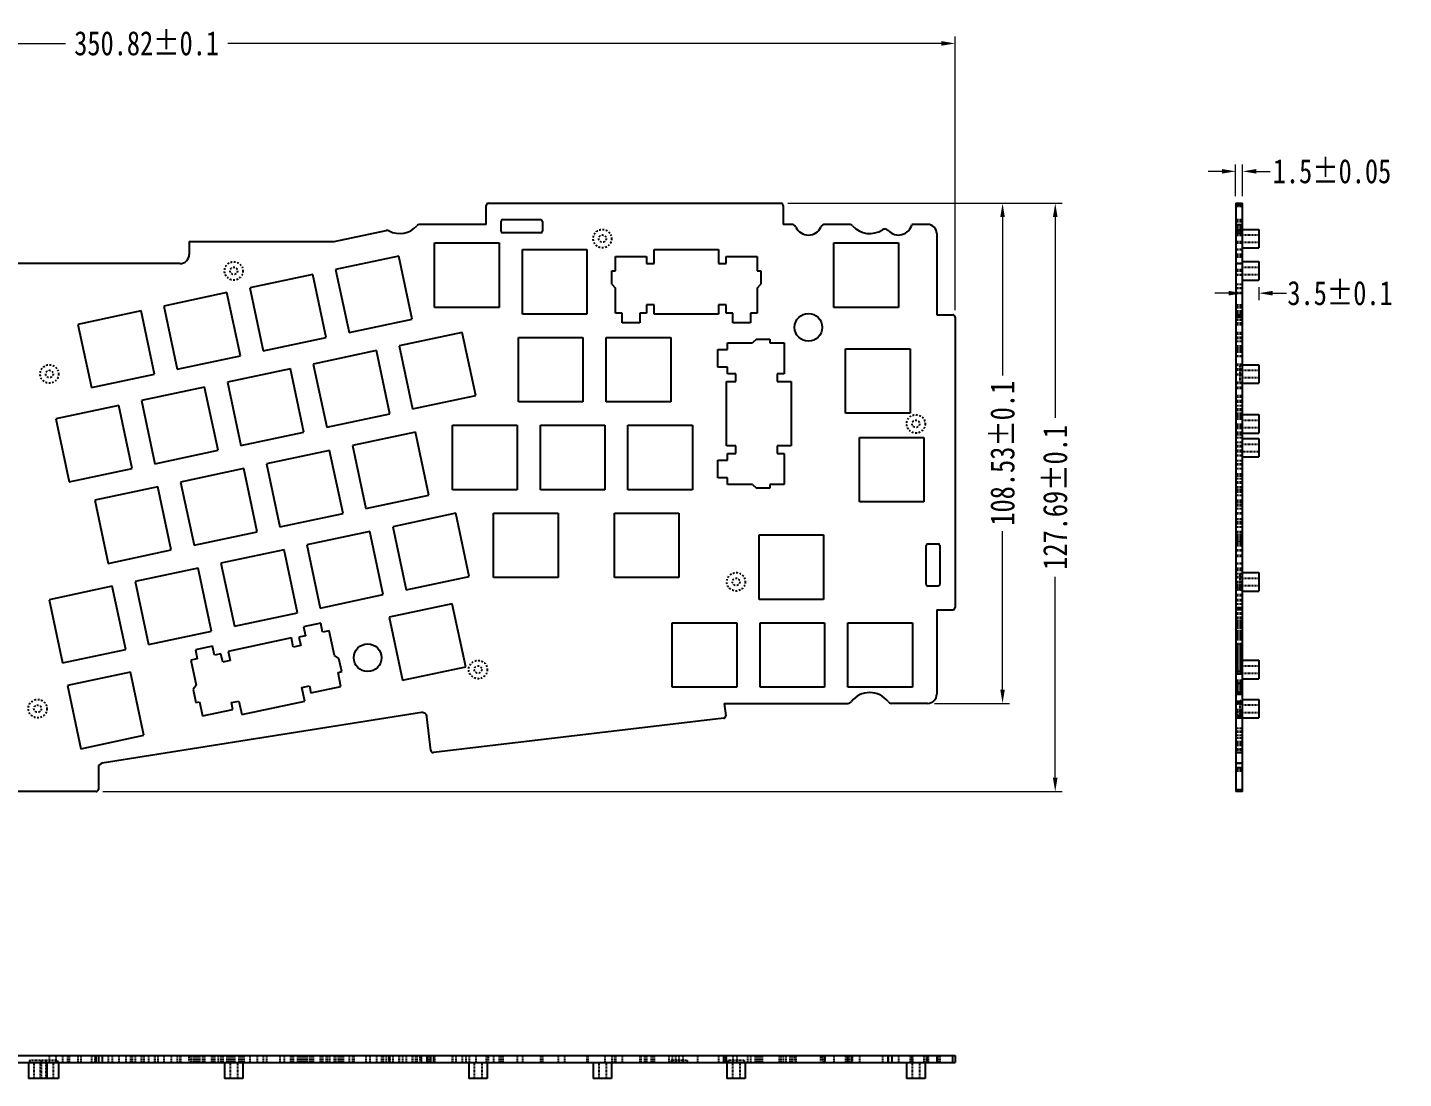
# Model space of a CAD drawing. Header units: inches. Extents: x 817 to 1266, y 304 to 532.
# Drawn here: x 967 to 1265.6, y 304.1 to 532.1 of the extents above; entities that cross this region are included whole.
import ezdxf

# ---------------------------------------------------------------- set-up
doc = ezdxf.new("R2010")
doc.units = ezdxf.units.IN
doc.header["$LTSCALE"] = 1.21
doc.header["$MEASUREMENT"] = 0
doc.header["$PDMODE"] = 3
doc.header["$PDSIZE"] = 0.3125
doc.linetypes.add('HIDDEN', pattern=[0.2, 0.1, -0.1])
doc.layers.get('0').update_dxf_attribs({"linetype": 'CONTINUOUS'})
doc.layers.get('Defpoints').update_dxf_attribs({"linetype": 'CONTINUOUS'})
doc.layers.add('DEFAULT_2', color=8, linetype='HIDDEN')
doc.styles.get("Standard").update_dxf_attribs({"font": 'txt', "width": 0.8})
doc.dimstyles.new('YanXiu', dxfattribs={"dimscale": 1.5, "dimtxt": 3.5, "dimasz": 2, "dimexe": 1, "dimexo": 1, "dimgap": 1, "dimtad": 0, "dimdsep": 46, "dimtxsty": 'Standard', "dimcen": 0, "dimclrd": 3, "dimclre": 6, "dimclrt": 3, "dimazin": 2, "dimtm": 1e-09, "dimtfac": 1, "dimtofl": 0, "dimtmove": 0, "dimatfit": 3, "dimfxl": 1, "dimlwd": 5, "dimlwe": 5, "dimarcsym": 0})

# ---------------------------------------------------------------- blocks, each defined once
blk = doc.blocks.new('*D25')
at = {"color": 6, "lineweight": 5, "transparency": 16777216}
for p, q in [((817.44, 470.8), (817.44, 530.18)), ((1168.27, 470.8), (1168.27, 530.18))]:
    blk.add_line(p, q, dxfattribs=at)
at = {"color": 3, "lineweight": 5, "transparency": 16777216}
for p, q in [((820.44, 528.68), (975.25, 528.68)), ((1165.27, 528.68), (1010.45, 528.68))]:
    blk.add_line(p, q, dxfattribs=at)
at = {"color": 3, "transparency": 16777216}
for points in [[(820.44, 529.18), (820.44, 528.18), (817.44, 528.68)], [(1165.27, 529.18), (1165.27, 528.18), (1168.27, 528.68)]]:
    blk.add_solid(points, dxfattribs=at)
at = {"layer": 'Defpoints', "color": 0, "transparency": 16777216}
for p in [(1168.27, 528.68), (817.44, 469.3), (1168.27, 469.3)]:
    blk.add_point(p, dxfattribs=at)
at = {"color": 3, "transparency": 16777216, "insert": (992.85, 528.68), "char_height": 5.25, "attachment_point": 5}
blk.add_mtext('350.82%%P0.1', dxfattribs=at)
blk = doc.blocks.new('*D26')
at = {"color": 6, "lineweight": 5, "transparency": 16777216}
for p, q in [((1131.95, 494.01), (1191.5, 494.01)), ((983.38, 366.32), (1191.5, 366.32))]:
    blk.add_line(p, q, dxfattribs=at)
at = {"color": 3, "lineweight": 5, "transparency": 16777216}
for p, q in [((1190, 491.01), (1190, 447.42)), ((1190, 369.32), (1190, 412.92))]:
    blk.add_line(p, q, dxfattribs=at)
at = {"color": 3, "transparency": 16777216}
for points in [[(1189.5, 491.01), (1190.5, 491.01), (1190, 494.01)], [(1189.5, 369.32), (1190.5, 369.32), (1190, 366.32)]]:
    blk.add_solid(points, dxfattribs=at)
at = {"layer": 'Defpoints', "color": 0, "transparency": 16777216}
for p in [(1130.45, 494.01), (1190, 494.01), (981.88, 366.32)]:
    blk.add_point(p, dxfattribs=at)
at = {"color": 3, "transparency": 16777216, "insert": (1190, 430.17), "char_height": 5.25, "attachment_point": 5, "rotation": 90}
blk.add_mtext('127.69%%P0.1', dxfattribs=at)
blk = doc.blocks.new('*D27')
at = {"color": 6, "lineweight": 5, "transparency": 16777216}
for p, q in [((1131.95, 494.01), (1180.07, 494.01)), ((1163.8, 385.48), (1180.07, 385.48))]:
    blk.add_line(p, q, dxfattribs=at)
at = {"color": 3, "lineweight": 5, "transparency": 16777216}
for p, q in [((1178.57, 491.01), (1178.57, 456.65)), ((1178.57, 388.48), (1178.57, 422.85))]:
    blk.add_line(p, q, dxfattribs=at)
at = {"color": 3, "transparency": 16777216}
for points in [[(1178.07, 491.01), (1179.07, 491.01), (1178.57, 494.01)], [(1178.07, 388.48), (1179.07, 388.48), (1178.57, 385.48)]]:
    blk.add_solid(points, dxfattribs=at)
at = {"layer": 'Defpoints', "color": 0, "transparency": 16777216}
for p in [(1130.45, 494.01), (1162.3, 385.48), (1178.57, 385.48)]:
    blk.add_point(p, dxfattribs=at)
at = {"color": 3, "transparency": 16777216, "insert": (1178.57, 439.75), "char_height": 5.25, "attachment_point": 5, "rotation": 90}
blk.add_mtext('108.53%%P0.1', dxfattribs=at)
blk = doc.blocks.new('*D28')
at = {"color": 6, "lineweight": 5, "transparency": 16777216}
for p, q in [((1229.15, 495.51), (1229.15, 502.42)), ((1230.65, 495.51), (1230.65, 502.42))]:
    blk.add_line(p, q, dxfattribs=at)
at = {"color": 3, "lineweight": 5, "transparency": 16777216}
for p, q in [((1226.15, 500.92), (1223.15, 500.92)), ((1233.65, 500.92), (1236.65, 500.92))]:
    blk.add_line(p, q, dxfattribs=at)
at = {"color": 3, "transparency": 16777216}
for points in [[(1226.15, 501.42), (1226.15, 500.42), (1229.15, 500.92)], [(1233.65, 501.42), (1233.65, 500.42), (1230.65, 500.92)]]:
    blk.add_solid(points, dxfattribs=at)
at = {"layer": 'Defpoints', "color": 0, "transparency": 16777216}
for p in [(1229.15, 500.92), (1229.15, 494.01), (1230.65, 494.01)]:
    blk.add_point(p, dxfattribs=at)
at = {"color": 3, "transparency": 16777216, "insert": (1250.05, 500.92), "char_height": 5.25, "attachment_point": 5}
blk.add_mtext('1.5%%P0.05', dxfattribs=at)
blk = doc.blocks.new('*D29')
at = {"color": 6, "lineweight": 5, "transparency": 16777216}
for p, q in [((1230.65, 475.82), (1230.65, 472.98)), ((1234.15, 475.82), (1234.15, 472.98))]:
    blk.add_line(p, q, dxfattribs=at)
at = {"color": 3, "lineweight": 5, "transparency": 16777216}
for p, q in [((1227.65, 474.48), (1224.65, 474.48)), ((1237.15, 474.48), (1240.15, 474.48))]:
    blk.add_line(p, q, dxfattribs=at)
at = {"color": 3, "transparency": 16777216}
for points in [[(1227.65, 474.98), (1227.65, 473.98), (1230.65, 474.48)], [(1237.15, 474.98), (1237.15, 473.98), (1234.15, 474.48)]]:
    blk.add_solid(points, dxfattribs=at)
at = {"layer": 'Defpoints', "color": 0, "transparency": 16777216}
for p in [(1230.65, 477.32), (1234.15, 477.32), (1234.15, 474.48)]:
    blk.add_point(p, dxfattribs=at)
at = {"color": 3, "transparency": 16777216, "insert": (1251.8, 474.48), "char_height": 5.25, "attachment_point": 5}
blk.add_mtext('3.5%%P0.1', dxfattribs=at)

msp = doc.modelspace()

# ---------------------------------------------------------------- linework, layer by layer
at = {"color": 7, "linetype": 'Continuous'}
for p, q in [((1066.555, 489.4), (1066.555, 493.511)), ((1067.055, 494.011), (1130.455, 494.011)), ((1130.955, 493.511), (1130.955, 489.4)), ((1229.152, 494.011), (1229.152, 366.323)), ((1229.152, 494.011), (1230.652, 494.011)), ((1230.652, 493.511), (1229.152, 493.511)), ((1230.652, 366.323), (1230.652, 494.011)), ((1069.755, 487.953), (1069.755, 490.053)), ((1070.155, 490.453), (1078.355, 490.453)), ((1078.755, 490.053), (1078.755, 487.953)), ((1033.567, 485.683), (1044.791, 488.071)), ((1066.555, 489.4), (1052.206, 489.4)), ((1078.355, 487.553), (1070.155, 487.553)), ((1132.833, 489.4), (1130.955, 489.4)), ((1145.303, 489.4), (1140.074, 489.4)), ((1162.299, 489.4), (1158.911, 489.4)), ((1164.299, 487.4), (1164.299, 469.803)), ((1229.152, 489.4), (1230.652, 489.4)), ((1230.652, 487.4), (1229.152, 487.4)), ((1230.652, 488.323), (1234.152, 488.323)), ((1234.152, 488.321), (1234.152, 484.324)), ((1002.088, 485.683), (1002.088, 482.9)), ((1002.088, 485.683), (1033.567, 485.683)), ((1055.349, 471.4), (1055.349, 485.4)), ((1055.349, 485.4), (1069.349, 485.4)), ((1069.349, 485.4), (1069.349, 471.4)), ((1074.399, 483.93), (1088.399, 483.93)), ((1074.399, 469.93), (1074.399, 483.93)), ((1088.399, 483.93), (1088.399, 469.93)), ((1102.949, 483.93), (1116.949, 483.93)), ((1102.949, 480.93), (1102.949, 483.93)), ((1116.949, 483.93), (1116.949, 480.93)), ((1141.995, 485.4), (1155.995, 485.4)), ((1141.995, 471.4), (1141.995, 485.4)), ((1155.995, 485.4), (1155.995, 471.4)), ((1230.652, 484.323), (1234.152, 484.323)), ((1000.088, 480.9), (924.355, 480.9)), ((1047.55, 482.523), (1033.856, 479.61)), ((1050.463, 468.83), (1047.55, 482.523)), ((1094.599, 482.43), (1101.299, 482.43)), ((1094.599, 479.33), (1094.599, 482.43)), ((1101.299, 482.43), (1101.299, 480.93)), ((1101.299, 480.93), (1102.949, 480.93)), ((1116.949, 480.93), (1118.599, 480.93)), ((1118.599, 482.43), (1125.299, 482.43)), ((1118.599, 480.93), (1118.599, 482.43)), ((1125.299, 482.43), (1125.299, 479.33)), ((1230.652, 481.323), (1234.152, 481.323)), ((1234.152, 481.321), (1234.152, 477.324)), ((1028.917, 478.559), (1015.223, 475.646)), ((1031.83, 464.865), (1028.917, 478.559)), ((1033.856, 479.61), (1036.769, 465.916)), ((1093.774, 479.33), (1094.599, 479.33)), ((1093.774, 476.43), (1093.774, 479.33)), ((1125.299, 479.33), (1126.124, 479.33)), ((1126.124, 479.33), (1126.124, 476.43)), ((1015.223, 475.646), (1018.136, 461.952)), ((1093.774, 476.43), (1094.599, 475.605)), ((1094.599, 470.13), (1094.599, 475.605)), ((1125.299, 475.605), (1126.124, 476.43)), ((1125.299, 475.605), (1125.299, 470.13)), ((1230.652, 477.323), (1234.152, 477.323)), ((1010.284, 474.595), (996.59, 471.682)), ((1013.197, 460.901), (1010.284, 474.595)), ((1102.949, 471.93), (1101.299, 471.93)), ((1101.299, 471.93), (1101.299, 470.13)), ((1102.949, 469.93), (1102.949, 471.93)), ((1118.599, 471.93), (1116.949, 471.93)), ((1116.949, 471.93), (1116.949, 469.93)), ((1118.599, 470.13), (1118.599, 471.93)), ((991.651, 470.631), (977.957, 467.717)), ((994.564, 456.937), (991.651, 470.631)), ((996.59, 471.682), (999.503, 457.988)), ((1036.769, 465.916), (1050.463, 468.83)), ((1069.349, 471.4), (1055.349, 471.4)), ((1088.399, 469.93), (1074.399, 469.93)), ((1096.049, 470.13), (1094.599, 470.13)), ((1096.049, 468.08), (1096.049, 470.13)), ((1101.299, 470.13), (1099.849, 470.13)), ((1099.849, 470.13), (1099.849, 468.08)), ((1116.949, 469.93), (1102.949, 469.93)), ((1120.049, 470.13), (1118.599, 470.13)), ((1120.049, 468.08), (1120.049, 470.13)), ((1125.299, 470.13), (1123.849, 470.13)), ((1123.849, 470.13), (1123.849, 468.08)), ((1155.995, 471.4), (1141.995, 471.4)), ((1164.299, 469.803), (1167.767, 469.803)), ((1168.267, 469.303), (1168.267, 406.303)), ((1229.152, 469.803), (1230.652, 469.803)), ((1230.652, 469.303), (1229.152, 469.303)), ((977.957, 467.717), (980.87, 454.024)), ((1061.344, 465.982), (1047.65, 463.068)), ((1064.257, 452.288), (1061.344, 465.982)), ((1099.849, 468.08), (1096.049, 468.08)), ((1123.849, 468.08), (1120.049, 468.08)), ((1018.136, 461.952), (1031.83, 464.865)), ((1047.65, 463.068), (1050.564, 449.375)), ((999.503, 457.988), (1013.197, 460.901)), ((1042.711, 462.017), (1029.017, 459.104)), ((1045.624, 448.324), (1042.711, 462.017)), ((1144.499, 462.43), (1158.499, 462.43)), ((1144.499, 448.43), (1144.499, 462.43)), ((1158.499, 462.43), (1158.499, 448.43)), ((980.87, 454.024), (994.564, 456.937)), ((1024.078, 458.053), (1010.384, 455.14)), ((1026.991, 444.36), (1024.078, 458.053)), ((1029.017, 459.104), (1031.931, 445.411)), ((1230.652, 458.95), (1234.152, 458.95)), ((1234.152, 458.95), (1234.152, 454.95)), ((1005.445, 454.089), (991.751, 451.176)), ((1008.358, 440.396), (1005.445, 454.089)), ((1010.384, 455.14), (1013.298, 441.446)), ((1230.652, 454.95), (1234.152, 454.95)), ((991.751, 451.176), (994.665, 437.482)), ((1050.564, 449.375), (1064.257, 452.288)), ((986.812, 450.125), (973.118, 447.212)), ((989.725, 436.431), (986.812, 450.125)), ((1031.931, 445.411), (1045.624, 448.324)), ((1158.499, 448.43), (1144.499, 448.43)), ((1230.652, 448.13), (1234.152, 448.13)), ((1234.152, 448.128), (1234.152, 444.132)), ((973.118, 447.212), (976.032, 433.518)), ((1059.249, 445.83), (1073.249, 445.83)), ((1059.249, 431.83), (1059.249, 445.83)), ((1073.249, 445.83), (1073.249, 431.83)), ((1078.299, 445.83), (1092.299, 445.83)), ((1078.299, 431.83), (1078.299, 445.83)), ((1092.299, 445.83), (1092.299, 431.83)), ((1013.298, 441.446), (1026.991, 444.36)), ((1051.184, 444.344), (1037.491, 441.43)), ((1054.097, 430.65), (1051.184, 444.344)), ((1147.499, 443.18), (1161.499, 443.18)), ((1147.499, 429.18), (1147.499, 443.18)), ((1161.499, 443.18), (1161.499, 429.18)), ((1230.652, 444.13), (1234.152, 444.13)), ((1230.652, 442.95), (1234.152, 442.95)), ((1234.152, 442.948), (1234.152, 438.952)), ((994.665, 437.482), (1008.358, 440.396)), ((1032.551, 440.38), (1018.858, 437.466)), ((1035.464, 426.686), (1032.551, 440.38)), ((1037.491, 441.43), (1040.404, 427.737)), ((1230.652, 438.95), (1234.152, 438.95)), ((976.032, 433.518), (989.725, 436.431)), ((1013.918, 436.415), (1000.225, 433.502)), ((1016.831, 422.722), (1013.918, 436.415)), ((1018.858, 437.466), (1021.771, 423.773)), ((1000.225, 433.502), (1003.138, 419.809)), ((995.285, 432.451), (981.592, 429.538)), ((998.198, 418.758), (995.285, 432.451)), ((1040.404, 427.737), (1054.097, 430.65)), ((1073.249, 431.83), (1059.249, 431.83)), ((1092.299, 431.83), (1078.299, 431.83)), ((981.592, 429.538), (984.505, 415.844)), ((1161.499, 429.18), (1147.499, 429.18)), ((1021.771, 423.773), (1035.464, 426.686)), ((1059.931, 426.728), (1046.238, 423.815)), ((1062.844, 413.035), (1059.931, 426.728)), ((1068.149, 426.78), (1082.149, 426.78)), ((1068.149, 412.78), (1068.149, 426.78)), ((1082.149, 426.78), (1082.149, 412.78)), ((1094.344, 426.78), (1108.344, 426.78)), ((1094.344, 412.78), (1094.344, 426.78)), ((1108.344, 426.78), (1108.344, 412.78)), ((1003.138, 419.809), (1016.831, 422.722)), ((1041.298, 422.764), (1027.605, 419.851)), ((1044.211, 409.071), (1041.298, 422.764)), ((1046.238, 423.815), (1049.151, 410.121)), ((1125.749, 422.03), (1139.749, 422.03)), ((1125.749, 408.03), (1125.749, 422.03)), ((1139.749, 422.03), (1139.749, 408.03)), ((984.505, 415.844), (998.198, 418.758)), ((1022.665, 418.8), (1008.972, 415.887)), ((1025.578, 405.106), (1022.665, 418.8)), ((1027.605, 419.851), (1030.518, 406.157)), ((1162.017, 411.303), (1162.017, 419.703)), ((1162.417, 420.103), (1164.567, 420.103)), ((1164.967, 419.703), (1164.967, 411.303)), ((1008.972, 415.887), (1011.885, 402.193)), ((1004.032, 414.836), (990.339, 411.922)), ((1006.945, 401.142), (1004.032, 414.836)), ((1049.151, 410.121), (1062.844, 413.035)), ((1082.149, 412.78), (1068.149, 412.78)), ((1108.344, 412.78), (1094.344, 412.78)), ((1230.652, 413.85), (1234.152, 413.85)), ((1234.152, 413.85), (1234.152, 409.85)), ((985.399, 410.872), (971.706, 407.958)), ((988.313, 397.178), (985.399, 410.872)), ((990.339, 411.922), (993.252, 398.229)), ((1030.518, 406.157), (1044.211, 409.071)), ((1164.567, 410.903), (1162.417, 410.903)), ((1230.652, 409.85), (1234.152, 409.85)), ((971.706, 407.958), (974.619, 394.265)), ((1059.173, 407.091), (1045.48, 404.177)), ((1062.087, 393.397), (1059.173, 407.091)), ((1139.749, 408.03), (1125.749, 408.03)), ((1229.152, 406.303), (1230.652, 406.303)), ((1011.885, 402.193), (1025.578, 405.106)), ((1045.48, 404.177), (1048.393, 390.484)), ((1164.299, 405.803), (1167.767, 405.803)), ((1164.299, 405.803), (1164.299, 387.48)), ((1230.652, 405.803), (1229.152, 405.803)), ((993.252, 398.229), (1006.945, 401.142)), ((1027.329, 400.111), (1025.91, 399.81)), ((1030.619, 402.907), (1026.902, 402.116)), ((1026.902, 402.116), (1027.329, 400.111)), ((1031.045, 400.902), (1030.619, 402.907)), ((1032.464, 401.204), (1031.045, 400.902)), ((1033.603, 395.849), (1032.464, 401.204)), ((1106.899, 402.98), (1120.899, 402.98)), ((1106.899, 388.98), (1106.899, 402.98)), ((1120.899, 402.98), (1120.899, 388.98)), ((1125.949, 402.98), (1139.949, 402.98)), ((1125.949, 388.98), (1125.949, 402.98)), ((1139.949, 402.98), (1139.949, 388.98)), ((1144.999, 402.98), (1158.999, 402.98)), ((1144.999, 388.98), (1144.999, 402.98)), ((1158.999, 402.98), (1158.999, 388.98)), ((974.619, 394.265), (988.313, 397.178)), ((1007.144, 397.913), (1003.427, 397.122)), ((1003.427, 397.122), (1003.854, 395.117)), ((1007.571, 395.908), (1007.144, 397.913)), ((1024.255, 399.662), (1010.561, 396.749)), ((1024.671, 397.706), (1024.255, 399.662)), ((1026.285, 398.049), (1024.671, 397.706)), ((1025.91, 399.81), (1026.285, 398.049)), ((1003.854, 395.117), (1002.436, 394.815)), ((1002.436, 394.815), (1003.575, 389.46)), ((1008.989, 396.21), (1007.571, 395.908)), ((1009.364, 394.449), (1008.989, 396.21)), ((1010.977, 394.792), (1009.364, 394.449)), ((1010.561, 396.749), (1010.977, 394.792)), ((1034.582, 395.213), (1033.603, 395.849)), ((1035.185, 392.377), (1034.582, 395.213)), ((1230.652, 394.823), (1234.152, 394.823)), ((1234.152, 394.821), (1234.152, 390.824)), ((989.363, 392.239), (975.67, 389.325)), ((992.277, 378.545), (989.363, 392.239)), ((1034.378, 392.205), (1035.185, 392.377)), ((1035.023, 389.173), (1034.378, 392.205)), ((1048.393, 390.484), (1062.087, 393.397)), ((975.67, 389.325), (978.583, 375.632)), ((1003.575, 389.46), (1002.94, 388.482)), ((1002.94, 388.482), (1003.543, 385.645)), ((1026.544, 388.903), (1028.158, 389.246)), ((1027.168, 385.968), (1026.544, 388.903)), ((1028.158, 389.246), (1028.47, 387.779)), ((1028.47, 387.779), (1035.023, 389.173)), ((1120.899, 388.98), (1106.899, 388.98)), ((1139.949, 388.98), (1125.949, 388.98)), ((1158.999, 388.98), (1144.999, 388.98)), ((1230.652, 390.823), (1234.152, 390.823)), ((1003.543, 385.645), (1004.35, 385.817)), ((1004.35, 385.817), (1004.995, 382.785)), ((1011.236, 385.646), (1012.85, 385.989)), ((1011.549, 384.179), (1011.236, 385.646)), ((1012.85, 385.989), (1013.475, 383.055)), ((1013.475, 383.055), (1027.168, 385.968)), ((1118.187, 385.48), (1144.998, 385.48)), ((1118.187, 385.48), (1118.505, 382.786)), ((1162.299, 385.48), (1154.494, 385.48)), ((1229.152, 387.48), (1230.652, 387.48)), ((1230.652, 385.48), (1229.152, 385.48)), ((1230.652, 386.325), (1234.152, 386.325)), ((1234.152, 386.325), (1234.152, 382.325)), ((1052.529, 383.46), (983.219, 372.483)), ((1004.995, 382.785), (1011.549, 384.179)), ((1054.551, 375.223), (1053.679, 382.59)), ((1118.068, 382.231), (1055.106, 374.785)), ((1229.152, 382.786), (1230.652, 382.786)), ((1230.652, 382.231), (1229.152, 382.231)), ((1230.652, 382.325), (1234.152, 382.325)), ((978.583, 375.632), (992.277, 378.545)), ((1229.152, 374.781), (1230.652, 374.781)), ((982.375, 371.495), (982.375, 366.823)), ((1229.152, 372.483), (1230.652, 372.483)), ((1230.652, 371.495), (1229.152, 371.495)), ((981.875, 366.323), (961.675, 366.323)), ((1229.152, 366.823), (1230.652, 366.823)), ((1230.652, 366.323), (1229.152, 366.323)), ((817.442, 309.082), (1168.267, 309.082)), ((817.442, 307.582), (1168.267, 307.582)), ((967.201, 307.582), (967.201, 304.082)), ((971.201, 307.582), (971.201, 304.082)), ((973.755, 307.582), (973.755, 304.082)), ((981.875, 307.582), (981.875, 309.082)), ((982.375, 309.082), (982.375, 307.582)), ((983.219, 309.082), (983.219, 307.582)), ((1009.755, 307.582), (1009.755, 304.082)), ((1013.755, 307.582), (1013.755, 304.082)), ((1052.529, 307.582), (1052.529, 309.082)), ((1053.679, 309.082), (1053.679, 307.582)), ((1054.551, 307.582), (1054.551, 309.082)), ((1055.106, 309.082), (1055.106, 307.582)), ((1062.755, 307.582), (1062.755, 304.082)), ((1066.755, 307.582), (1066.755, 304.082)), ((1089.755, 307.582), (1089.755, 304.082)), ((1093.755, 307.582), (1093.755, 304.082)), ((1118.068, 307.582), (1118.068, 309.082)), ((1118.509, 309.082), (1118.509, 307.582)), ((1118.749, 307.582), (1118.749, 304.082)), ((1122.749, 307.582), (1122.749, 304.082)), ((1144.998, 307.582), (1144.998, 309.082)), ((1145.791, 309.082), (1145.791, 307.582)), ((1153.718, 307.582), (1153.718, 309.082)), ((1154.511, 309.082), (1154.511, 307.582)), ((1157.755, 307.582), (1157.755, 304.082)), ((1161.755, 307.582), (1161.755, 304.082)), ((1162.299, 307.582), (1162.299, 309.082)), ((1164.299, 309.082), (1164.299, 307.582)), ((1167.767, 307.582), (1167.767, 309.082)), ((1168.267, 309.082), (1168.267, 307.582)), ((973.755, 304.082), (967.201, 304.082)), ((1013.755, 304.082), (1009.755, 304.082)), ((1066.755, 304.082), (1062.755, 304.082)), ((1093.755, 304.082), (1089.755, 304.082)), ((1122.749, 304.082), (1118.749, 304.082)), ((1161.755, 304.082), (1157.755, 304.082))]:
    msp.add_line(p, q, dxfattribs=at)
at = {"color": 4, "linetype": 'Continuous'}
for p, q in [((1073.534, 450.88), (1073.534, 464.88)), ((1073.534, 464.88), (1087.534, 464.88)), ((1087.534, 464.88), (1087.534, 450.88)), ((1092.584, 450.88), (1092.584, 464.88)), ((1092.584, 464.88), (1106.584, 464.88)), ((1106.584, 464.88), (1106.584, 450.88)), ((1118.874, 462.23), (1118.874, 463.68)), ((1118.874, 463.68), (1124.349, 463.68)), ((1125.174, 464.505), (1124.349, 463.68)), ((1125.174, 464.505), (1128.074, 464.505)), ((1128.074, 464.505), (1128.074, 463.68)), ((1128.074, 463.68), (1131.174, 463.68)), ((1131.174, 463.68), (1131.174, 456.98)), ((1116.824, 458.43), (1116.824, 462.23)), ((1116.824, 462.23), (1118.874, 462.23)), ((1118.874, 458.43), (1116.824, 458.43)), ((1118.874, 456.98), (1118.874, 458.43)), ((1120.674, 456.98), (1118.874, 456.98)), ((1120.674, 455.33), (1120.674, 456.98)), ((1129.674, 456.98), (1129.674, 455.33)), ((1131.174, 456.98), (1129.674, 456.98)), ((1118.674, 441.33), (1118.674, 455.33)), ((1118.674, 455.33), (1120.674, 455.33)), ((1129.674, 455.33), (1132.674, 455.33)), ((1132.674, 455.33), (1132.674, 441.33)), ((1087.534, 450.88), (1073.534, 450.88)), ((1106.584, 450.88), (1092.584, 450.88)), ((1097.299, 431.83), (1097.299, 445.83)), ((1097.299, 445.83), (1111.299, 445.83)), ((1111.299, 445.83), (1111.299, 431.83)), ((1120.674, 441.33), (1118.674, 441.33)), ((1118.874, 438.23), (1118.874, 439.68)), ((1118.874, 439.68), (1120.674, 439.68)), ((1120.674, 439.68), (1120.674, 441.33)), ((1129.674, 441.33), (1129.674, 439.68)), ((1132.674, 441.33), (1129.674, 441.33)), ((1129.674, 439.68), (1131.174, 439.68)), ((1131.174, 439.68), (1131.174, 432.98)), ((1116.824, 434.43), (1116.824, 438.23)), ((1116.824, 438.23), (1118.874, 438.23)), ((1118.874, 434.43), (1116.824, 434.43)), ((1118.874, 432.98), (1118.874, 434.43)), ((1124.349, 432.98), (1118.874, 432.98)), ((1124.349, 432.98), (1125.174, 432.155)), ((1128.074, 432.98), (1128.074, 432.155)), ((1131.174, 432.98), (1128.074, 432.98)), ((1111.299, 431.83), (1097.299, 431.83)), ((1128.074, 432.155), (1125.174, 432.155))]:
    msp.add_line(p, q, dxfattribs=at)
at = {"color": 7, "linetype": 'Continuous'}
for centre in [(1136.453, 467.071), (1040.811, 395.374)]:
    msp.add_circle(centre, 3, dxfattribs=at)
for centre, radius, start, end in [((1067.055, 493.511), 0.5, 90, 180), ((1130.455, 493.511), 0.5, 0, 90), ((1070.155, 490.053), 0.4, 90, 180), ((1078.355, 490.053), 0.4, 0, 90), ((1044.999, 487.093), 1, 62.66507, 102.01059), ((1047.755, 492.423), 5, 242.66507, 317.89538), ((1052.206, 488.4), 1, 90, 137.89538), ((1070.155, 487.953), 0.4, 180, 270), ((1078.355, 487.953), 0.4, 270, 0), ((1132.833, 488.4), 1, 25.15066, 90), ((1136.453, 490.1), 3, 205.15066, 334.84934), ((1140.074, 488.4), 1, 90, 154.84934), ((1145.303, 488.4), 1, 42.10462, 90), ((1149.755, 492.423), 5, 222.10462, 303.20037), ((1153.04, 487.402), 1, 42.40846, 123.20037), ((1155.993, 490.1), 3, 222.40846, 346.5066), ((1162.299, 487.4), 2, 0, 90), ((1000.088, 482.9), 2, 270, 0), ((1167.767, 469.303), 0.5, 0, 90), ((1162.417, 419.703), 0.4, 90, 180), ((1164.567, 419.703), 0.4, 0, 90), ((1162.417, 411.303), 0.4, 180, 270), ((1164.567, 411.303), 0.4, 270, 0), ((1167.767, 406.303), 0.5, 270, 360), ((1144.998, 386.48), 1, 270, 322.44567), ((1149.755, 382.823), 5, 37.55433, 142.54759), ((1154.511, 386.48), 1, 217.55433, 270), ((1162.299, 387.48), 2, 270, 0), ((1052.686, 382.473), 1, 6.7514, 99), ((1118.009, 382.728), 0.5, 276.74492, 6.74492), ((1055.048, 375.281), 0.5, 186.7514, 276.74492), ((983.375, 371.495), 1, 99, 180), ((981.875, 366.823), 0.5, 270, 360)]:
    msp.add_arc(centre, radius, start, end, dxfattribs=at)
at = {"layer": 'DEFAULT_2', "color": 8, "linetype": 'HIDDEN'}
for p, q in [((1230.652, 493.803), (1229.152, 493.803)), ((1230.652, 493.303), (1229.152, 493.303)), ((1229.152, 490.453), (1230.652, 490.453)), ((1229.152, 490.053), (1230.652, 490.053)), ((1230.652, 489.07), (1229.152, 489.07)), ((1230.652, 488.825), (1229.152, 488.825)), ((1230.652, 488.402), (1229.152, 488.402)), ((1229.152, 488.239), (1230.652, 488.239)), ((1229.152, 488.093), (1230.652, 488.093)), ((1229.152, 488.071), (1230.652, 488.071)), ((1230.652, 487.981), (1229.152, 487.981)), ((1229.152, 487.953), (1230.652, 487.953)), ((1229.152, 487.553), (1230.652, 487.553)), ((1230.652, 487.423), (1229.152, 487.423)), ((1229.152, 487.1), (1230.652, 487.1)), ((1230.652, 487.123), (1234.152, 487.123)), ((1229.152, 485.683), (1230.652, 485.683)), ((1229.152, 485.4), (1230.652, 485.4)), ((1229.152, 484), (1230.652, 484)), ((1229.152, 483.93), (1230.652, 483.93)), ((1230.652, 485.523), (1234.152, 485.523)), ((1230.652, 482.9), (1229.152, 482.9)), ((1229.152, 482.523), (1230.652, 482.523)), ((1229.152, 482.43), (1230.652, 482.43)), ((1229.152, 482.369), (1230.652, 482.369)), ((1229.152, 480.93), (1230.652, 480.93)), ((1230.652, 480.9), (1229.152, 480.9)), ((1229.152, 479.61), (1230.652, 479.61)), ((1229.152, 479.475), (1230.652, 479.475)), ((1229.152, 479.33), (1230.652, 479.33)), ((1229.152, 478.559), (1230.652, 478.559)), ((1229.152, 478.431), (1230.652, 478.431)), ((1230.652, 480.123), (1234.152, 480.123)), ((1230.652, 478.523), (1234.152, 478.523)), ((1229.152, 476.43), (1230.652, 476.43)), ((1229.152, 475.646), (1230.652, 475.646)), ((1229.152, 475.605), (1230.652, 475.605)), ((1229.152, 475.537), (1230.652, 475.537)), ((1229.152, 474.595), (1230.652, 474.595)), ((1229.152, 474.493), (1230.652, 474.493)), ((1229.152, 471.93), (1230.652, 471.93)), ((1229.152, 471.682), (1230.652, 471.682)), ((1229.152, 471.599), (1230.652, 471.599)), ((1229.152, 471.4), (1230.652, 471.4)), ((1229.152, 470.631), (1230.652, 470.631)), ((1229.152, 470.555), (1230.652, 470.555)), ((1229.152, 470.13), (1230.652, 470.13)), ((1229.152, 470.071), (1230.652, 470.071)), ((1229.152, 470), (1230.652, 470)), ((1229.152, 469.93), (1230.652, 469.93)), ((1229.152, 468.83), (1230.652, 468.83)), ((1229.152, 468.672), (1230.652, 468.672)), ((1229.152, 468.08), (1230.652, 468.08)), ((1229.152, 467.717), (1230.652, 467.717)), ((1229.152, 467.661), (1230.652, 467.661)), ((1229.152, 465.982), (1230.652, 465.982)), ((1229.152, 465.916), (1230.652, 465.916)), ((1229.152, 465.778), (1230.652, 465.778)), ((1229.152, 465.695), (1230.652, 465.695)), ((1229.152, 464.95), (1230.652, 464.95)), ((1229.152, 464.88), (1230.652, 464.88)), ((1229.152, 464.865), (1230.652, 464.865)), ((1229.152, 464.734), (1230.652, 464.734)), ((1229.152, 464.071), (1230.652, 464.071)), ((1229.152, 463.068), (1230.652, 463.068)), ((1229.152, 462.801), (1230.652, 462.801)), ((1229.152, 462.43), (1230.652, 462.43)), ((1229.152, 462.017), (1230.652, 462.017)), ((1229.152, 461.952), (1230.652, 461.952)), ((1229.152, 461.84), (1230.652, 461.84)), ((1229.152, 461.757), (1230.652, 461.757)), ((1229.152, 460.901), (1230.652, 460.901)), ((1229.152, 460.796), (1230.652, 460.796)), ((1229.152, 459.104), (1230.652, 459.104)), ((1229.152, 458.863), (1230.652, 458.863)), ((1229.152, 458.053), (1230.652, 458.053)), ((1229.152, 457.988), (1230.652, 457.988)), ((1229.152, 457.902), (1230.652, 457.902)), ((1229.152, 457.819), (1230.652, 457.819)), ((1229.152, 456.937), (1230.652, 456.937)), ((1229.152, 456.858), (1230.652, 456.858)), ((1230.152, 455.2), (1230.152, 458.7)), ((1230.152, 458.7), (1230.652, 458.7)), ((1230.652, 457.75), (1234.152, 457.75)), ((1229.152, 455.14), (1230.652, 455.14)), ((1229.152, 454.925), (1230.652, 454.925)), ((1229.152, 454.089), (1230.652, 454.089)), ((1229.152, 454.024), (1230.652, 454.024)), ((1229.152, 453.964), (1230.652, 453.964)), ((1229.152, 453.881), (1230.652, 453.881)), ((1230.152, 455.2), (1230.652, 455.2)), ((1230.652, 456.15), (1234.152, 456.15)), ((1229.152, 452.288), (1230.652, 452.288)), ((1229.152, 451.997), (1230.652, 451.997)), ((1229.152, 451.176), (1230.652, 451.176)), ((1229.152, 450.987), (1230.652, 450.987)), ((1229.152, 450.95), (1230.652, 450.95)), ((1229.152, 450.88), (1230.652, 450.88)), ((1229.152, 450.125), (1230.652, 450.125)), ((1229.152, 449.375), (1230.652, 449.375)), ((1229.152, 449.103), (1230.652, 449.103)), ((1229.152, 448.43), (1230.652, 448.43)), ((1229.152, 448.324), (1230.652, 448.324)), ((1229.152, 448.059), (1230.652, 448.059)), ((1229.152, 447.68), (1230.652, 447.68)), ((1229.152, 447.212), (1230.652, 447.212)), ((1229.152, 446.064), (1230.652, 446.064)), ((1229.152, 445.9), (1230.652, 445.9)), ((1229.152, 445.83), (1230.652, 445.83)), ((1229.152, 445.63), (1230.652, 445.63)), ((1229.152, 445.411), (1230.652, 445.411)), ((1229.152, 445.165), (1230.652, 445.165)), ((1230.652, 446.93), (1234.152, 446.93)), ((1230.652, 445.33), (1234.152, 445.33)), ((1229.152, 444.36), (1230.652, 444.36)), ((1229.152, 444.344), (1230.652, 444.344)), ((1229.152, 444.121), (1230.652, 444.121)), ((1229.152, 443.83), (1230.652, 443.83)), ((1229.152, 443.17), (1230.652, 443.17)), ((1229.152, 442.126), (1230.652, 442.126)), ((1229.152, 441.446), (1230.652, 441.446)), ((1229.152, 441.43), (1230.652, 441.43)), ((1229.152, 441.227), (1230.652, 441.227)), ((1229.152, 440.396), (1230.652, 440.396)), ((1229.152, 440.38), (1230.652, 440.38)), ((1229.152, 440.183), (1230.652, 440.183)), ((1229.152, 440.155), (1234.152, 440.15)), ((1229.152, 439.33), (1230.652, 439.33)), ((1229.152, 439.232), (1230.652, 439.232)), ((1230.652, 441.75), (1234.152, 441.75)), ((1229.152, 438.188), (1230.652, 438.188)), ((1229.152, 437.482), (1230.652, 437.482)), ((1229.152, 437.466), (1230.652, 437.466)), ((1229.152, 437.289), (1230.652, 437.289)), ((1229.152, 436.43), (1230.652, 436.43)), ((1229.152, 436.415), (1230.652, 436.415)), ((1229.152, 435.294), (1230.652, 435.294)), ((1229.152, 434.83), (1230.652, 434.83)), ((1229.152, 434.25), (1230.652, 434.25)), ((1229.152, 433.518), (1230.652, 433.518)), ((1229.152, 433.502), (1230.652, 433.502)), ((1229.152, 433.33), (1230.652, 433.33)), ((1229.152, 432.451), (1230.652, 432.451)), ((1229.152, 432.366), (1230.652, 432.366)), ((1229.152, 431.9), (1230.652, 431.9)), ((1229.152, 431.83), (1230.652, 431.83)), ((1229.152, 431.356), (1230.652, 431.356)), ((1229.152, 430.65), (1230.652, 430.65)), ((1229.152, 429.538), (1230.652, 429.538)), ((1229.152, 429.472), (1230.652, 429.472)), ((1229.152, 429.18), (1230.652, 429.18)), ((1229.152, 428.7), (1230.652, 428.7)), ((1229.152, 428.428), (1230.652, 428.428)), ((1229.152, 427.737), (1230.652, 427.737)), ((1229.152, 426.85), (1230.652, 426.85)), ((1229.152, 426.78), (1230.652, 426.78)), ((1229.152, 426.728), (1230.652, 426.728)), ((1229.152, 426.686), (1230.652, 426.686)), ((1229.152, 426.65), (1230.652, 426.65)), ((1229.152, 425.534), (1230.652, 425.534)), ((1229.152, 425.451), (1230.652, 425.451)), ((1229.152, 424.85), (1230.652, 424.85)), ((1229.152, 424.49), (1230.652, 424.49)), ((1229.152, 423.815), (1230.652, 423.815)), ((1229.152, 423.773), (1230.652, 423.773)), ((1229.152, 422.764), (1230.652, 422.764)), ((1229.152, 422.722), (1230.652, 422.722)), ((1229.152, 422.557), (1230.652, 422.557)), ((1229.152, 422.03), (1230.652, 422.03)), ((1229.152, 421.596), (1230.652, 421.596)), ((1229.152, 421.513), (1230.652, 421.513)), ((1229.152, 421.175), (1230.652, 421.175)), ((1230.652, 420.703), (1229.152, 420.703)), ((1229.152, 420.552), (1230.652, 420.552)), ((1229.152, 420.35), (1230.652, 420.35)), ((1229.152, 420.103), (1230.652, 420.103)), ((1229.152, 419.851), (1230.652, 419.851)), ((1229.152, 419.809), (1230.652, 419.809)), ((1229.152, 419.703), (1230.652, 419.703)), ((1229.152, 418.8), (1230.652, 418.8)), ((1229.152, 418.758), (1230.652, 418.758)), ((1229.152, 418.619), (1230.652, 418.619)), ((1229.152, 417.658), (1230.652, 417.658)), ((1229.152, 417.575), (1230.652, 417.575)), ((1229.152, 417.45), (1230.652, 417.45)), ((1229.152, 415.887), (1230.652, 415.887)), ((1229.152, 415.844), (1230.652, 415.844)), ((1229.152, 414.836), (1230.652, 414.836)), ((1229.152, 414.681), (1230.652, 414.681)), ((1229.152, 414.35), (1230.652, 414.35)), ((1229.152, 413.637), (1230.652, 413.637)), ((1229.152, 413.035), (1230.652, 413.035)), ((1229.152, 412.85), (1230.652, 412.85)), ((1229.152, 412.78), (1230.652, 412.78)), ((1230.152, 413.6), (1230.652, 413.6)), ((1230.152, 410.1), (1230.152, 413.6)), ((1230.652, 412.65), (1234.152, 412.65)), ((1229.152, 411.922), (1230.652, 411.922)), ((1229.152, 411.754), (1230.652, 411.754)), ((1229.152, 411.303), (1230.652, 411.303)), ((1229.152, 410.903), (1230.652, 410.903)), ((1229.152, 410.872), (1230.652, 410.872)), ((1229.152, 410.743), (1230.652, 410.743)), ((1230.652, 410.303), (1229.152, 410.303)), ((1229.152, 410.121), (1230.652, 410.121)), ((1229.152, 409.071), (1230.652, 409.071)), ((1230.152, 410.1), (1230.652, 410.1)), ((1230.652, 411.05), (1234.152, 411.05)), ((1229.152, 408.859), (1230.652, 408.859)), ((1229.152, 408.03), (1230.652, 408.03)), ((1229.152, 407.958), (1230.652, 407.958)), ((1229.152, 407.816), (1230.652, 407.816)), ((1229.152, 407.8), (1230.652, 407.8)), ((1229.152, 407.091), (1230.652, 407.091)), ((1229.152, 406.255), (1230.652, 406.255)), ((1229.152, 406.157), (1230.652, 406.157)), ((1229.152, 405.106), (1230.652, 405.106)), ((1229.152, 404.922), (1230.652, 404.922)), ((1229.152, 404.177), (1230.652, 404.177)), ((1229.152, 403.878), (1230.652, 403.878)), ((1229.152, 403.361), (1230.652, 403.361)), ((1229.152, 402.98), (1230.652, 402.98)), ((1229.152, 402.907), (1230.652, 402.907)), ((1229.152, 402.606), (1230.652, 402.606)), ((1229.152, 402.193), (1230.652, 402.193)), ((1229.152, 402.116), (1230.652, 402.116)), ((1229.152, 401.82), (1230.652, 401.82)), ((1229.152, 401.204), (1230.652, 401.204)), ((1229.152, 401.142), (1230.652, 401.142)), ((1229.152, 400.984), (1230.652, 400.984)), ((1229.152, 400.9), (1230.652, 400.9)), ((1229.152, 400.6), (1230.652, 400.6)), ((1229.152, 400.111), (1230.652, 400.111)), ((1229.152, 399.94), (1230.652, 399.94)), ((1229.152, 399.81), (1230.652, 399.81)), ((1229.152, 399.662), (1230.652, 399.662)), ((1229.152, 399.515), (1230.652, 399.515)), ((1229.152, 399.369), (1230.652, 399.369)), ((1230.652, 398.374), (1229.152, 398.374)), ((1229.152, 398.229), (1230.652, 398.229)), ((1229.152, 398.049), (1230.652, 398.049)), ((1229.152, 397.913), (1230.652, 397.913)), ((1229.152, 397.754), (1230.652, 397.754)), ((1229.152, 397.706), (1230.652, 397.706)), ((1229.152, 397.645), (1230.652, 397.645)), ((1229.152, 397.413), (1230.652, 397.413)), ((1229.152, 397.178), (1230.652, 397.178)), ((1229.152, 397.122), (1230.652, 397.122)), ((1229.152, 397.046), (1230.652, 397.046)), ((1229.152, 396.859), (1230.652, 396.859)), ((1229.152, 396.749), (1230.652, 396.749)), ((1229.152, 396.475), (1230.652, 396.475)), ((1229.152, 396.21), (1230.652, 396.21)), ((1229.152, 395.939), (1230.652, 395.939)), ((1229.152, 395.908), (1230.652, 395.908)), ((1229.152, 395.849), (1230.652, 395.849)), ((1229.152, 395.639), (1230.652, 395.639)), ((1229.152, 395.543), (1230.652, 395.543)), ((1229.152, 395.213), (1230.652, 395.213)), ((1229.152, 395.117), (1230.652, 395.117)), ((1229.152, 394.907), (1230.652, 394.907)), ((1229.152, 394.853), (1230.652, 394.853)), ((1229.152, 394.815), (1230.652, 394.823)), ((1229.152, 394.792), (1230.652, 394.792)), ((1229.152, 394.554), (1230.652, 394.554)), ((1229.152, 394.519), (1230.652, 394.519)), ((1229.152, 394.449), (1230.652, 394.449)), ((1229.152, 394.265), (1230.652, 394.265)), ((1229.152, 394.178), (1230.652, 394.178)), ((1229.152, 393.8), (1230.652, 393.8)), ((1229.152, 393.397), (1230.652, 393.397)), ((1229.152, 392.975), (1230.652, 392.975)), ((1229.152, 392.557), (1230.652, 392.557)), ((1230.652, 392.374), (1229.152, 392.374)), ((1229.152, 392.239), (1230.652, 392.239)), ((1229.152, 392.205), (1230.652, 392.205)), ((1229.152, 392.069), (1230.652, 392.069)), ((1229.152, 391.899), (1230.652, 391.899)), ((1230.652, 391.8), (1229.152, 391.8)), ((1230.652, 393.623), (1234.152, 393.623)), ((1230.652, 392.023), (1234.152, 392.023)), ((1229.152, 390.484), (1230.652, 390.484)), ((1229.152, 390.081), (1230.652, 390.081)), ((1230.652, 389.8), (1229.152, 389.8)), ((1229.152, 389.663), (1230.652, 389.663)), ((1229.152, 389.46), (1230.652, 389.46)), ((1229.152, 389.325), (1230.652, 389.325)), ((1229.152, 389.246), (1230.652, 389.246)), ((1229.152, 389.197), (1230.652, 389.197)), ((1229.152, 389.173), (1230.652, 389.173)), ((1229.152, 388.98), (1230.652, 388.98)), ((1229.152, 388.948), (1230.652, 388.948)), ((1229.152, 388.903), (1230.652, 388.903)), ((1229.152, 388.866), (1230.652, 388.866)), ((1229.152, 388.664), (1230.652, 388.664)), ((1229.152, 388.607), (1230.652, 388.607)), ((1229.152, 388.482), (1230.652, 388.482)), ((1229.152, 388.219), (1230.652, 388.219)), ((1230.652, 387.823), (1229.152, 387.823)), ((1229.152, 387.779), (1230.652, 387.779)), ((1229.152, 385.989), (1230.652, 385.989)), ((1229.152, 385.968), (1230.652, 385.968)), ((1230.652, 385.87), (1229.152, 385.87)), ((1229.152, 385.817), (1230.652, 385.817)), ((1229.152, 385.713), (1230.652, 385.713)), ((1229.152, 385.672), (1230.652, 385.672)), ((1229.152, 385.645), (1230.652, 385.645)), ((1229.152, 385.552), (1230.652, 385.552)), ((1229.152, 385.372), (1230.652, 385.372)), ((1230.152, 386.075), (1230.652, 386.075)), ((1230.152, 382.575), (1230.152, 386.075)), ((1229.152, 384.179), (1230.652, 384.179)), ((1229.152, 383.904), (1230.652, 383.904)), ((1230.652, 383.46), (1229.152, 383.46)), ((1229.152, 383.055), (1230.652, 383.055)), ((1229.152, 382.59), (1230.652, 382.59)), ((1229.152, 382.519), (1230.652, 382.519)), ((1230.152, 382.575), (1230.652, 382.575)), ((1230.652, 385.125), (1234.152, 385.125)), ((1230.652, 383.525), (1234.152, 383.525)), ((1230.652, 379.988), (1229.152, 379.988)), ((1229.152, 379.424), (1230.652, 379.424)), ((1229.152, 379.277), (1230.652, 379.277)), ((1229.152, 378.545), (1230.652, 378.545)), ((1229.152, 377.987), (1230.652, 377.987)), ((1230.652, 377.131), (1229.152, 377.131)), ((1229.152, 376.782), (1230.652, 376.782)), ((1229.152, 376.383), (1230.652, 376.383)), ((1229.152, 375.632), (1230.652, 375.632)), ((1230.652, 375.223), (1229.152, 375.223)), ((1230.652, 372.518), (1229.152, 372.518)), ((1229.152, 371.539), (1230.652, 371.539)), ((1229.152, 371.29), (1230.652, 371.29)), ((1229.152, 370.858), (1230.652, 370.858)), ((967.451, 308.082), (967.451, 307.582)), ((967.451, 308.082), (973.505, 308.082)), ((968.401, 307.582), (968.401, 304.082)), ((969.755, 307.582), (969.755, 304.082)), ((970.005, 308.082), (970.001, 304.082)), ((970.951, 308.082), (970.955, 304.082)), ((971.706, 309.082), (971.706, 307.582)), ((972.555, 307.582), (972.555, 304.082)), ((973.118, 309.082), (973.118, 307.582)), ((973.505, 308.082), (973.505, 307.582)), ((974.619, 309.082), (974.619, 307.582)), ((975.67, 309.082), (975.67, 307.582)), ((976.032, 309.082), (976.032, 307.582)), ((977.957, 309.082), (977.957, 307.582)), ((978.583, 309.082), (978.583, 307.582)), ((980.87, 309.082), (980.87, 307.582)), ((981.592, 309.082), (981.592, 307.582)), ((984.505, 309.082), (984.505, 307.582)), ((985.399, 309.082), (985.399, 307.582)), ((986.812, 309.082), (986.812, 307.582)), ((988.313, 309.082), (988.313, 307.582)), ((989.363, 309.082), (989.363, 307.582)), ((989.725, 309.082), (989.725, 307.582)), ((990.339, 309.082), (990.339, 307.582)), ((991.651, 309.082), (991.651, 307.582)), ((991.751, 309.082), (991.751, 307.582)), ((992.277, 309.082), (992.277, 307.582)), ((993.252, 309.082), (993.252, 307.582)), ((994.564, 309.082), (994.564, 307.582)), ((994.665, 309.082), (994.665, 307.582)), ((995.285, 309.082), (995.285, 307.582)), ((996.59, 309.082), (996.59, 307.582)), ((998.198, 309.082), (998.198, 307.582)), ((999.503, 309.082), (999.503, 307.582)), ((1000.088, 309.082), (1000.088, 307.582)), ((1000.225, 309.082), (1000.225, 307.582)), ((1002.088, 307.582), (1002.088, 309.082)), ((1002.436, 309.082), (1002.436, 307.582)), ((1002.94, 309.082), (1002.94, 307.582)), ((1003.138, 309.082), (1003.138, 307.582)), ((1003.427, 309.082), (1003.427, 307.582)), ((1003.543, 309.082), (1003.543, 307.582)), ((1003.575, 309.082), (1003.575, 307.582)), ((1003.854, 309.082), (1003.854, 307.582)), ((1004.032, 309.082), (1004.032, 307.582)), ((1004.35, 309.082), (1004.35, 307.582)), ((1004.995, 309.082), (1004.995, 307.582)), ((1005.445, 309.082), (1005.445, 307.582)), ((1006.945, 309.082), (1006.945, 307.582)), ((1007.144, 309.082), (1007.144, 307.582)), ((1007.571, 309.082), (1007.571, 307.582)), ((1008.358, 309.082), (1008.358, 307.582)), ((1008.972, 309.082), (1008.972, 307.582)), ((1008.989, 309.082), (1008.989, 307.582)), ((1009.364, 309.082), (1009.364, 307.582)), ((1010.284, 309.082), (1010.284, 307.582)), ((1010.384, 309.082), (1010.384, 307.582)), ((1010.561, 309.082), (1010.561, 307.582)), ((1010.955, 307.582), (1010.955, 304.082)), ((1010.977, 309.082), (1010.977, 307.582)), ((1011.236, 309.082), (1011.236, 307.582)), ((1011.549, 309.082), (1011.549, 307.582)), ((1011.885, 309.082), (1011.885, 307.582)), ((1012.555, 307.582), (1012.555, 304.082)), ((1012.85, 309.082), (1012.85, 307.582)), ((1013.197, 309.082), (1013.197, 307.582)), ((1013.298, 309.082), (1013.298, 307.582)), ((1013.475, 309.082), (1013.475, 307.582)), ((1013.918, 309.082), (1013.918, 307.582)), ((1015.223, 309.082), (1015.223, 307.582)), ((1016.831, 309.082), (1016.831, 307.582)), ((1018.136, 309.082), (1018.136, 307.582)), ((1018.858, 309.082), (1018.858, 307.582)), ((1021.771, 309.082), (1021.771, 307.582)), ((1022.665, 309.082), (1022.665, 307.582)), ((1024.078, 309.082), (1024.078, 307.582)), ((1024.255, 309.082), (1024.255, 307.582)), ((1024.671, 309.082), (1024.671, 307.582)), ((1025.578, 309.082), (1025.578, 307.582)), ((1025.91, 309.082), (1025.91, 307.582)), ((1026.285, 309.082), (1026.285, 307.582)), ((1026.544, 309.082), (1026.544, 307.582)), ((1026.902, 309.082), (1026.902, 307.582)), ((1026.991, 309.082), (1026.991, 307.582)), ((1027.168, 309.082), (1027.168, 307.582)), ((1027.329, 309.082), (1027.329, 307.582)), ((1027.605, 309.082), (1027.605, 307.582)), ((1028.158, 309.082), (1028.158, 307.582)), ((1028.47, 309.082), (1028.47, 307.582)), ((1028.917, 309.082), (1028.917, 307.582)), ((1029.017, 309.082), (1029.017, 307.582)), ((1030.518, 309.082), (1030.518, 307.582)), ((1030.619, 309.082), (1030.619, 307.582)), ((1031.045, 309.082), (1031.045, 307.582)), ((1031.83, 309.082), (1031.83, 307.582)), ((1031.931, 309.082), (1031.931, 307.582)), ((1032.464, 309.082), (1032.464, 307.582)), ((1032.551, 309.082), (1032.551, 307.582)), ((1033.567, 309.082), (1033.567, 307.582)), ((1033.603, 309.082), (1033.603, 307.582)), ((1033.856, 309.082), (1033.856, 307.582)), ((1034.378, 309.082), (1034.378, 307.582)), ((1034.582, 309.082), (1034.582, 307.582)), ((1035.023, 309.082), (1035.023, 307.582)), ((1035.185, 309.082), (1035.185, 307.582)), ((1035.464, 309.082), (1035.464, 307.582)), ((1036.769, 309.082), (1036.769, 307.582)), ((1037.491, 309.082), (1037.491, 307.582)), ((1037.811, 309.082), (1037.811, 307.582)), ((1040.404, 309.082), (1040.404, 307.582)), ((1041.298, 309.082), (1041.298, 307.582)), ((1042.711, 309.082), (1042.711, 307.582)), ((1043.811, 309.082), (1043.811, 307.582)), ((1044.211, 309.082), (1044.211, 307.582)), ((1044.791, 309.082), (1044.791, 307.582)), ((1045.459, 307.582), (1045.459, 309.082)), ((1045.48, 309.082), (1045.48, 307.582)), ((1045.624, 309.082), (1045.624, 307.582)), ((1046.238, 309.082), (1046.238, 307.582)), ((1047.55, 309.082), (1047.55, 307.582)), ((1047.65, 309.082), (1047.65, 307.582)), ((1048.393, 309.082), (1048.393, 307.582)), ((1049.151, 309.082), (1049.151, 307.582)), ((1050.463, 309.082), (1050.463, 307.582)), ((1050.564, 309.082), (1050.564, 307.582)), ((1051.184, 309.082), (1051.184, 307.582)), ((1051.464, 309.082), (1051.464, 307.582)), ((1052.206, 307.582), (1052.206, 309.082)), ((1054.097, 309.082), (1054.097, 307.582)), ((1055.349, 309.082), (1055.349, 307.582)), ((1059.173, 309.082), (1059.173, 307.582)), ((1059.249, 309.082), (1059.249, 307.582)), ((1059.931, 309.082), (1059.931, 307.582)), ((1061.344, 309.082), (1061.344, 307.582)), ((1062.087, 309.082), (1062.087, 307.582)), ((1062.844, 309.082), (1062.844, 307.582)), ((1063.955, 307.582), (1063.955, 304.082)), ((1064.257, 309.082), (1064.257, 307.582)), ((1065.555, 307.582), (1065.555, 304.082)), ((1066.555, 309.082), (1066.555, 307.582)), ((1067.055, 307.582), (1067.055, 309.082)), ((1068.149, 309.082), (1068.149, 307.582)), ((1069.349, 309.082), (1069.349, 307.582)), ((1069.549, 309.082), (1069.549, 307.582)), ((1069.755, 309.082), (1069.755, 307.582)), ((1070.155, 309.082), (1070.155, 307.582)), ((1073.249, 309.082), (1073.249, 307.582)), ((1074.399, 309.082), (1074.399, 307.582)), ((1078.299, 309.082), (1078.299, 307.582)), ((1078.355, 309.082), (1078.355, 307.582)), ((1078.755, 309.082), (1078.755, 307.582)), ((1082.149, 309.082), (1082.149, 307.582)), ((1083.549, 309.082), (1083.549, 307.582)), ((1088.399, 309.082), (1088.399, 307.582)), ((1088.599, 309.082), (1088.599, 307.582)), ((1090.955, 307.582), (1090.955, 304.082)), ((1092.299, 309.082), (1092.299, 307.582)), ((1092.555, 307.582), (1092.555, 304.082)), ((1093.774, 309.082), (1093.774, 307.582)), ((1094.344, 309.082), (1094.344, 307.582)), ((1094.599, 309.082), (1094.599, 307.582)), ((1096.049, 309.082), (1096.049, 307.582)), ((1099.849, 309.082), (1099.849, 307.582)), ((1100.054, 309.082), (1100.054, 307.582)), ((1100.879, 309.082), (1100.879, 307.582)), ((1101.299, 309.082), (1101.299, 307.582)), ((1102.329, 309.082), (1102.329, 307.582)), ((1102.599, 309.082), (1102.599, 307.582)), ((1102.949, 309.082), (1102.949, 307.582)), ((1106.129, 309.082), (1106.129, 307.582)), ((1106.649, 308.082), (1110.149, 308.082)), ((1106.649, 308.082), (1106.649, 307.582)), ((1106.899, 309.082), (1106.899, 307.582)), ((1107.579, 309.082), (1107.579, 307.582)), ((1108.344, 309.082), (1108.344, 307.582)), ((1109.229, 309.082), (1109.229, 307.582)), ((1110.149, 308.082), (1110.149, 307.582)), ((1112.399, 309.082), (1112.399, 307.582)), ((1116.949, 309.082), (1116.949, 307.582)), ((1118.187, 309.082), (1118.187, 307.582)), ((1118.599, 309.082), (1118.599, 307.582)), ((1118.999, 308.082), (1122.499, 308.082)), ((1118.999, 308.082), (1118.999, 307.582)), ((1119.949, 307.582), (1119.949, 304.082)), ((1120.049, 309.082), (1120.049, 307.582)), ((1120.899, 309.082), (1120.899, 307.582)), ((1121.549, 307.582), (1121.549, 304.082)), ((1122.499, 308.082), (1122.499, 307.582)), ((1123.229, 309.082), (1123.229, 307.582)), ((1123.849, 309.082), (1123.849, 307.582)), ((1124.879, 309.082), (1124.879, 307.582)), ((1125.299, 309.082), (1125.299, 307.582)), ((1125.749, 309.082), (1125.749, 307.582)), ((1125.949, 309.082), (1125.949, 307.582)), ((1126.124, 309.082), (1126.124, 307.582)), ((1126.329, 309.082), (1126.329, 307.582)), ((1126.399, 309.082), (1126.399, 307.582)), ((1130.129, 309.082), (1130.129, 307.582)), ((1130.455, 309.082), (1130.455, 307.582)), ((1130.955, 309.082), (1130.955, 307.582)), ((1131.579, 309.082), (1131.579, 307.582)), ((1132.404, 309.082), (1132.404, 307.582)), ((1132.833, 309.082), (1132.833, 307.582)), ((1133.453, 307.582), (1133.453, 309.082)), ((1133.738, 309.082), (1133.738, 307.582)), ((1139.169, 307.582), (1139.169, 309.082)), ((1139.453, 307.582), (1139.453, 309.082)), ((1139.749, 309.082), (1139.749, 307.582)), ((1139.949, 309.082), (1139.949, 307.582)), ((1140.074, 307.582), (1140.074, 309.082)), ((1141.995, 309.082), (1141.995, 307.582)), ((1144.499, 309.082), (1144.499, 307.582)), ((1145.303, 309.082), (1145.303, 307.582)), ((1146.045, 307.582), (1146.045, 309.082)), ((1147.499, 309.082), (1147.499, 307.582)), ((1152.492, 309.082), (1152.492, 307.582)), ((1153.778, 309.082), (1153.778, 307.582)), ((1155.995, 309.082), (1155.995, 307.582)), ((1158.499, 309.082), (1158.499, 307.582)), ((1158.911, 307.582), (1158.911, 309.082)), ((1158.955, 307.582), (1158.955, 304.082)), ((1158.999, 309.082), (1158.999, 307.582)), ((1160.555, 307.582), (1160.555, 304.082)), ((1161.499, 309.082), (1161.499, 307.582)), ((1162.017, 309.082), (1162.017, 307.582)), ((1162.417, 309.082), (1162.417, 307.582)), ((1164.567, 309.082), (1164.567, 307.582)), ((1164.967, 309.082), (1164.967, 307.582))]:
    msp.add_line(p, q, dxfattribs=at)
at = {"layer": 'DEFAULT_2', "color": 2, "linetype": 'HIDDEN', "ltscale": 3}
for centre, radius in [((1091.755, 486.323), 2), ((1091.755, 486.323), 0.8), ((1011.755, 479.323), 2), ((1011.755, 479.323), 0.8), ((971.755, 456.95), 2), ((971.755, 456.95), 0.8), ((1159.755, 446.13), 2), ((1159.755, 446.13), 0.8), ((1120.749, 411.85), 2), ((1120.749, 411.85), 0.8), ((1064.755, 392.823), 2), ((1064.755, 392.823), 0.8), ((969.201, 384.325), 2), ((969.201, 384.325), 0.8)]:
    msp.add_circle(centre, radius, dxfattribs=at)

# ---------------------------------------------------------------- dimensions: what is measured, and where the dimension line sits
for base, p1, p2, picture, middle in [((1168.2667, 528.6826), (817.4424, 469.3033), (1168.2667, 469.3033), '*D25', (992.8546, 528.6826)), ((1234.152, 474.483), (1230.652, 477.323), (1234.152, 477.324), '*D29', (1251.802, 474.483))]:
    dim = msp.add_linear_dim(base=base, p1=p1, p2=p2, text='<>%%P0.1', dimstyle='YanXiu')
    dim.commit()
    dim.dimension.update_dxf_attribs({"geometry": picture, "text_midpoint": middle})
dim = msp.add_linear_dim(base=(1229.152, 500.923), p1=(1230.652, 494.011), p2=(1229.152, 494.011), text='<>%%P0.05', dimstyle='YanXiu')
dim.commit()
dim.dimension.update_dxf_attribs({"geometry": '*D28', "text_midpoint": (1250.052, 500.923), "dimtype": 160})
for base, p1, p2, picture, middle in [((1189.999, 494.011), (981.875, 366.323), (1130.455, 494.011), '*D26', (1189.999, 430.167)), ((1178.569, 385.48), (1130.455, 494.011), (1162.299, 385.48), '*D27', (1178.569, 439.745))]:
    dim = msp.add_linear_dim(base=base, p1=p1, p2=p2, angle=90, text='<>%%P0.1', dimstyle='YanXiu')
    dim.commit()
    dim.dimension.update_dxf_attribs({"geometry": picture, "text_midpoint": middle})

doc.saveas('drawing.dxf')
